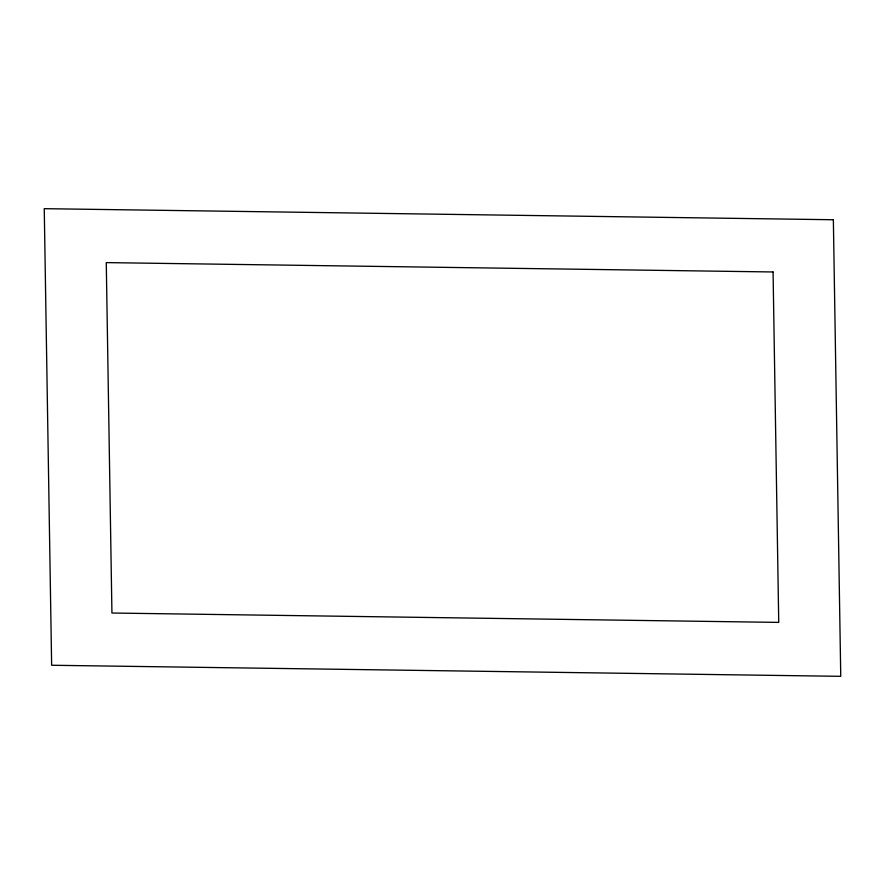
<?xml version="1.0" encoding="UTF-8"?>
<svg xmlns="http://www.w3.org/2000/svg" width="885" height="885" viewBox="0 0 885 885"><rect width="100%" height="100%" fill="white"/><g stroke="black" fill="none" stroke-linecap="round" stroke-linejoin="round"><path stroke-width="1.33" d="M833.36 219.745L44.25 208.672L51.64 665.255L840.75 676.328L833.36 219.745M773.07 271.972L106.266 262.602L111.93 613.028L778.734 622.398L773.07 271.972"/></g></svg>
